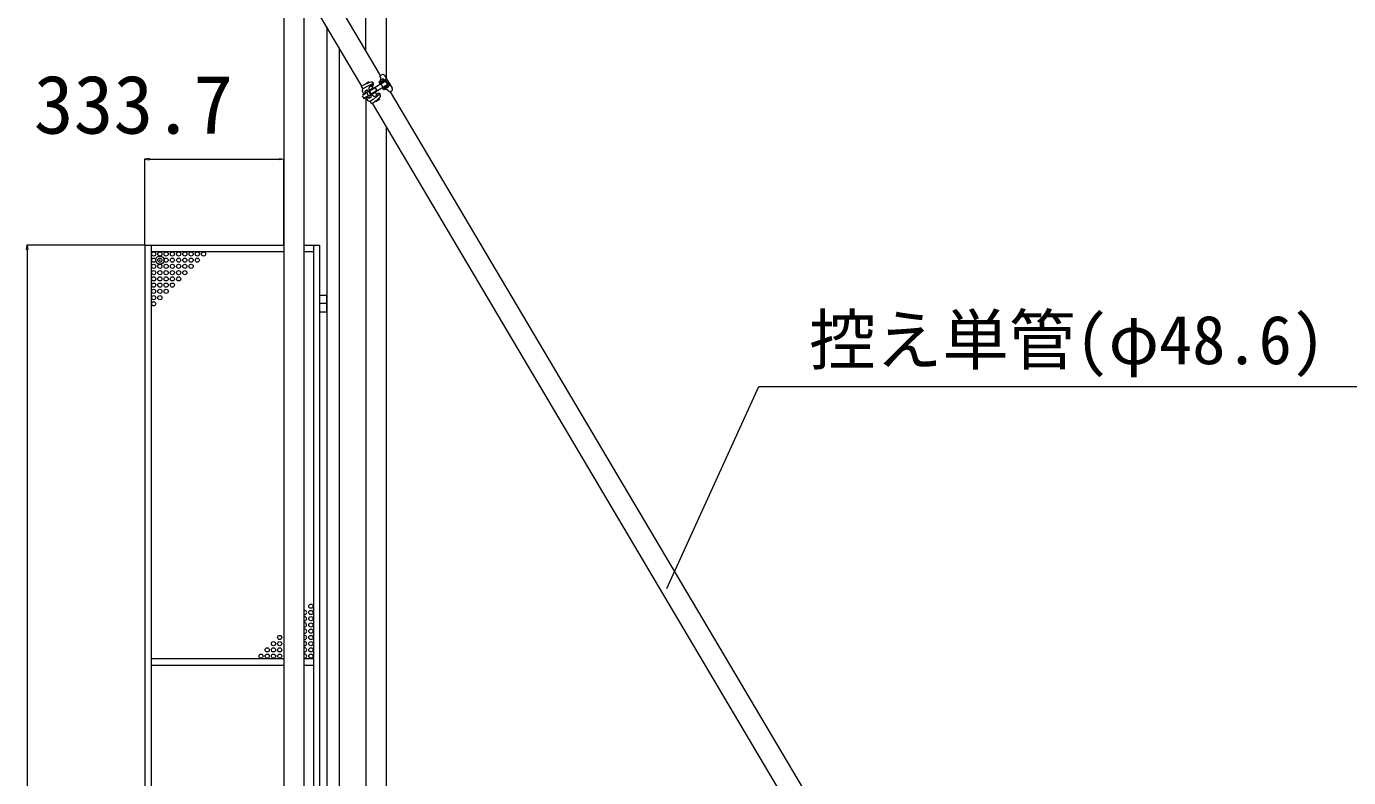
# Model space of a CAD drawing. Units: millimetres, scale not verified. Extents: x -9305 to 9305, y -6415 to 6415.
# Drawn here: x 2405 to 5584, y -1939 to -134 of the extents above; entities that cross this region are included whole.
import ezdxf
from ezdxf.enums import TextEntityAlignment as Align

# ---------------------------------------------------------------- set-up
doc = ezdxf.new("R2010")
doc.units = ezdxf.units.MM
doc.header["$LTSCALE"] = 40
doc.header["$PDMODE"] = 32
doc.header["$PDSIZE"] = 20
for name, color, linetype, lineweight in [('0-0_0', 7, 'Continuous', 9), ('0-2_ACCG-3018', 7, 'Continuous', 9), ('0-4_CLG-72', 7, 'Continuous', 9), ('0-9_TEXT', 7, 'Continuous', 9), ('0-A_ﾒッｼュﾊﾟﾈﾙ用ﾌﾞﾛッｸ', 7, 'Continuous', 9), ('0-D_寸法', 134, 'Continuous', 9)]:
    doc.layers.add(name, color=color, linetype=linetype, lineweight=lineweight)
doc.styles.add('ＭＳ ゴシック', font='')
doc.styles.get('ＭＳ ゴシック').set_extended_font_data('MS Gothic')

msp = doc.modelspace()

# ---------------------------------------------------------------- linework, layer by layer
at = {"layer": '0-0_0', "color": 134}
for p, q in [((2405.32, -669.57), (2406.98, -659.57)), ((2406.98, -659.57), (2408.65, -669.57)), ((2405.32, -669.57), (2408.65, -669.57))]:
    msp.add_line(p, q, dxfattribs=at)
at = {"layer": '0-0_0'}
for p, q in [((2690.15, -659.57), (2405.98, -659.57)), ((2406.98, -669.57), (2406.98, -3652.57))]:
    msp.add_line(p, q, dxfattribs=at)
for centre in [(3074.15, -1542.57), (3074.15, -1557.57), (3074.15, -1572.57), (3074.15, -1587.57), (3074.15, -1602.57), (3074.15, -1617.57), (3074.15, -1632.57), (3074.15, -1647.57)]:
    msp.add_arc(centre, 5, 250.372, 109.628, dxfattribs=at)
at = {"layer": '0-2_ACCG-3018'}
for centre in [(3089.15, -1527.57), (3089.15, -1542.57), (3089.15, -1557.57), (3089.15, -1572.57), (3089.15, -1587.57), (2999.15, -1617.57), (3014.15, -1602.57), (3014.15, -1617.57), (3089.15, -1602.57), (3089.15, -1617.57), (2969.15, -1647.57), (2984.15, -1632.57), (2984.15, -1647.57), (2999.15, -1632.57), (2999.15, -1647.57), (3014.15, -1632.57), (3014.15, -1647.57), (3089.15, -1632.57), (3089.15, -1647.57)]:
    msp.add_circle(centre, 5, dxfattribs=at)
at = {"layer": '0-4_CLG-72'}
for p, q in [((3221.17, -191.01), (3221.17, 693.55)), ((3269.77, 694.42), (3269.77, -257.2)), ((3023.87, 32.47), (3023.87, -3321.5)), ((3256.68, -251.29), (3075.65, 55.98)), ((3212, -277.17), (3030.65, 27.96)), ((3072.47, -42.41), (3072.47, -3320.64)), ((3127.15, -134.41), (3127.15, -3667.57)), ((3157.15, -184.89), (3157.15, -3667.57)), ((3255.12, -252.23), (3259.41, -249.65)), ((3266.27, -251.36), (3284.81, -282.22)), ((3210.33, -278.26), (3213.73, -283.92)), ((3218.6, -289.35), (3224.88, -285.55)), ((3268.93, -264.92), (3229.71, -288.49)), ((3238.16, -282.25), (3229.72, -287.32)), ((3244.39, -280.84), (3230.36, -289.27)), ((3230.43, -278.87), (3235.44, -274.52)), ((3274.09, -273.5), (3234.8, -297.1)), ((3235.04, -277.06), (3238.16, -282.25)), ((3235.44, -274.52), (3238.42, -271.93)), ((3235.75, -278.23), (3238.73, -275.64)), ((3238.66, -269.12), (3238.83, -269.39)), ((3238.83, -269.39), (3239.53, -270.56)), ((3243.16, -280.42), (3244.35, -280.87)), ((3253.24, -268.52), (3267.38, -260.96)), ((3254.75, -271.34), (3253.24, -268.52)), ((3254.75, -271.34), (3268.89, -263.78)), ((3260.54, -269.97), (3259.75, -268.67)), ((3260.53, -269.97), (3259.75, -268.67)), ((3275.07, -274.08), (3261.76, -283)), ((3263.54, -285.66), (3261.76, -283)), ((3263.19, -262.75), (3263.4, -263.09)), ((3276.86, -276.73), (3263.54, -285.66)), ((3265.68, -266.88), (3265.05, -265.84)), ((3265.68, -266.88), (3265.05, -265.84)), ((3266.47, -279.85), (3265.68, -278.54)), ((3268.17, -282.68), (3268.12, -282.6)), ((3274.09, -273.5), (3268.93, -264.92)), ((3275.37, -272.73), (3270.22, -264.15)), ((3271.46, -276.5), (3270.83, -275.46)), ((3271.46, -276.5), (3270.83, -275.46)), ((3273.31, -279.59), (3273.11, -279.25)), ((3212.76, -300.25), (3216.53, -306.51)), ((3220.08, -294.28), (3212.9, -298.6)), ((3221.26, -294.74), (3214.24, -298.96)), ((3218.05, -307.17), (3216.53, -306.51)), ((3225.23, -302.85), (3218.05, -307.17)), ((3225.38, -301.59), (3218.36, -305.82)), ((3218.6, -289.35), (3218.44, -291.44)), ((3221.17, -305.29), (3221.17, -3320.64)), ((3228.71, -289.09), (3223.5, -292.2)), ((3228.89, -306.49), (3226.96, -305.63)), ((3233.89, -297.61), (3228.64, -300.78)), ((3235.18, -302.7), (3228.89, -306.48)), ((3229.72, -287.32), (3229.21, -286.47)), ((3234.8, -318.98), (3231.4, -313.31)), ((3248.47, -287.72), (3234.43, -296.16)), ((3244.34, -292.54), (3235.9, -297.61)), ((3235.9, -297.61), (3236.42, -298.46)), ((3243.69, -300.94), (3253.58, -297.15)), ((3247.46, -297.72), (3244.34, -292.54)), ((3245.43, -313.76), (3244.79, -312.7)), ((3246.76, -296.55), (3250.44, -295.14)), ((3248.31, -288.99), (3248.47, -287.72)), ((3256.01, -297.98), (3255.3, -296.81)), ((3256.17, -298.26), (3256.01, -297.98)), ((3283.1, -289.08), (3278.81, -291.66)), ((3280.08, -290.89), (5262.01, -3636.72)), ((3236.32, -318.15), (5217.22, -3662.23)), ((3269.77, -374.62), (3269.77, -3321.5)), ((2690.15, -659.57), (2690.15, -3662.57)), ((2690.15, -659.57), (3023.87, -659.57)), ((2705.15, -659.57), (2705.15, -3662.57)), ((3072.47, -659.57), (3110.15, -659.57)), ((3095.15, -659.57), (3095.15, -3662.57)), ((3110.15, -659.57), (3110.15, -3662.57)), ((2705.15, -674.57), (3023.87, -674.57)), ((3072.47, -674.57), (3095.15, -674.57)), ((3110.18, -779.57), (3127.18, -779.57)), ((3127.18, -799.57), (3109.88, -799.57)), ((2705.15, -1653.57), (3023.87, -1653.57)), ((2705.15, -1669.57), (3023.87, -1669.57)), ((3072.47, -1653.57), (3095.15, -1653.57)), ((3072.47, -1669.57), (3095.15, -1669.57))]:
    msp.add_line(p, q, dxfattribs=at)
for points in [[(3224.46, -270.65), (3229.4, -267.68), (3228.03, -267.34), (3221.18, -271.46), (3220.69, -272.33)], [(3248.15, -310.08), (3252.46, -307.49), (3253.48, -307.75), (3254, -308.61), (3253.74, -309.64), (3246.46, -314.02), (3245.43, -313.76)], [(3109.88, -819.56), (3127.18, -819.56), (3127.18, -779.57)]]:
    msp.add_lwpolyline(points, dxfattribs=at)
for points in [[(3255.43, -265.37), (3255.95, -266.22), (3256.98, -266.48), (3264.26, -262.1), (3264.52, -261.07), (3264, -260.22), (3262.98, -259.96), (3255.69, -264.34)], [(3266.58, -283.92), (3266.46, -283.71), (3275.03, -278.56), (3275.16, -278.78), (3274.9, -279.8), (3267.61, -284.18)]]:
    msp.add_lwpolyline(points, close=True, dxfattribs=at)
for centre, radius, start, end in [((3244.74, -259.28), 12.56, 312.657, 34.206), ((3261.98, -253.94), 5, 31, 121), ((3255.44, -345.06), 80.6, 105.423, 124.034), ((3217.78, -288.3), 5.57, 137.372, 210.388), ((3213.3, -284.18), 0.5, 317.372, 31), ((3663.16, -1117.16), 946.72, 116.612, 118.341), ((3234.37, -283.4), 6, 130.983, 210.722), ((3235.23, -271.18), 4, 31, 111.589), ((3236.76, -276.03), 2, 130.983, 211), ((3237.11, -270.42), 2, 310.983, 31), ((3236.1, -272.62), 4, 310.983, 31), ((3221.85, -298.86), 28.24, 20.465, 40.88), ((3222.38, -298.54), 28.24, 22.532, 38.817), ((3251.58, -281.18), 10.25, 1.771, 60.229), ((3267.7, -297.51), 12.56, 27.794, 109.343), ((3269.36, -264.66), 4.2, 31, 118.138), ((3269.36, -264.66), 1, 31, 118.138), ((3271.92, -260.31), 1, 121, 211), ((3274.52, -273.24), 1, 303.862, 31), ((3274.52, -273.24), 4.2, 303.862, 31), ((3281.18, -275.74), 1, 211, 301), ((3280.52, -284.8), 5, 301, 31), ((3218.7, -287.2), 6.94, 214.378, 272.187), ((3226.38, -281.86), 10.8, 223.889, 254.374), ((3238.28, -289.16), 15.09, 191.649, 230.351), ((3229.63, -282.03), 7.12, 215.652, 262.611), ((3230.83, -307.4), 6.94, 149.813, 207.622), ((3229.43, -307.7), 5.57, 211.612, 284.628), ((3236.64, -303.29), 8.38, 162.538, 202.434), ((3208.33, -306.99), 28.24, 17.412, 44.575), ((3239, -288.67), 10.3, 182.363, 240.239), ((3230.96, -313.57), 0.5, 31, 104.628), ((3097.85, -104.36), 247.98, 302.584, 309.014), ((3238.78, -300.26), 5.56, 151.537, 213.434), ((3197, -247.79), 80.6, 297.966, 316.577), ((3241.54, -295.34), 6, 211.278, 291.017), ((3249.18, -296.7), 2, 211, 291.017), ((3251.88, -298.87), 4, 31, 111.017), ((3254.29, -299.01), 2, 31, 111.017), ((3252.74, -300.32), 4, 310.411, 31)]:
    msp.add_arc(centre, radius, start, end, dxfattribs=at)
at = {"layer": '0-9_TEXT'}
msp.add_lwpolyline([(3945.18, -1485.16), (4165.67, -998.98), (5690.22, -998.98)], dxfattribs=at)
at = {"layer": '0-A_ﾒッｼュﾊﾟﾈﾙ用ﾌﾞﾛッｸ'}
for centre in [(2711.15, -680.57), (2711.15, -695.57), (2726.15, -680.57), (2726.15, -695.57), (2741.15, -680.57), (2741.15, -695.57), (2756.15, -680.57), (2756.15, -695.57), (2771.15, -680.57), (2771.15, -695.57), (2786.15, -680.57), (2786.15, -695.57), (2801.15, -680.57), (2801.15, -695.57), (2816.15, -680.57), (2816.15, -695.57), (2831.15, -680.57), (2711.15, -710.57), (2711.15, -725.57), (2726.15, -710.57), (2726.15, -725.57), (2741.15, -710.57), (2741.15, -725.57), (2756.15, -710.57), (2756.15, -725.57), (2771.15, -710.57), (2771.15, -725.57), (2786.15, -710.57), (2786.15, -725.57), (2801.15, -710.57), (2711.15, -740.57), (2711.15, -755.57), (2726.15, -740.57), (2726.15, -755.57), (2741.15, -740.57), (2741.15, -755.57), (2756.15, -740.57), (2756.15, -755.57), (2771.15, -740.57), (2711.15, -770.57), (2711.15, -785.57), (2726.15, -770.57), (2726.15, -785.57), (2741.15, -770.57), (2711.15, -800.57)]:
    msp.add_circle(centre, 5, dxfattribs=at)
msp.add_point((2726.15, -695.57), dxfattribs=at)
at = {"layer": '0-D_寸法'}
for p, q in [((2700.15, -451.19), (2690.15, -452.85)), ((2690.15, -452.85), (2700.15, -454.52)), ((2700.15, -451.19), (2700.15, -454.52)), ((3013.87, -451.19), (3023.87, -452.85)), ((3013.87, -451.19), (3013.87, -454.52)), ((3023.87, -452.85), (3013.87, -454.52))]:
    msp.add_line(p, q, dxfattribs=at)
at = {"layer": '0-D_寸法', "color": 7}
for p, q in [((2690.15, -660.57), (2690.15, -451.85)), ((2700.15, -452.85), (3013.87, -452.85)), ((3023.87, -658.57), (3023.87, -451.85))]:
    msp.add_line(p, q, dxfattribs=at)

# ---------------------------------------------------------------- texts
at = {"layer": '0-9_TEXT', "style": 'ＭＳ ゴシック'}
msp.add_text('控え単管(φ48.6)', height=117.3, dxfattribs=at).set_placement((4287.07, -980.83), align=Align.BOTTOM_LEFT)
at = {"layer": '0-D_寸法', "color": 7, "style": 'ＭＳ ゴシック'}
msp.add_text('333.7', height=140.8, dxfattribs=at).set_placement((2423.01, -433.68), align=Align.BOTTOM_LEFT)

doc.saveas('drawing.dxf')
